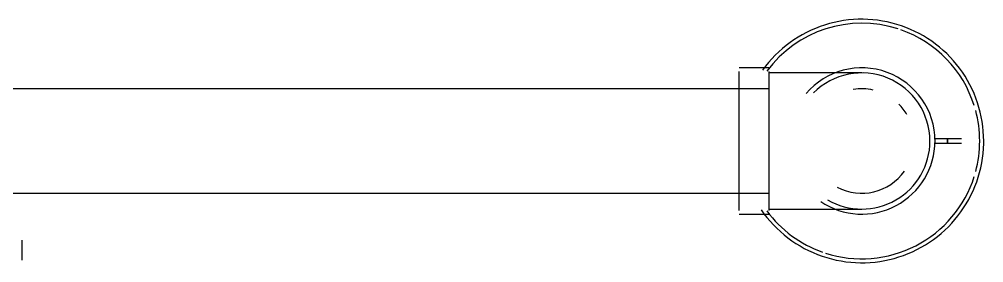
# Model space of a CAD drawing. Extents: x 15208 to 50586, y -518 to 56414.
# Drawn here: x 40308.9 to 40616.9, y 44844.9 to 44922.8 of the extents above; entities that cross this region are included whole.
import ezdxf

# ---------------------------------------------------------------- set-up
doc = ezdxf.new("R2010")
doc.units = 0
doc.layers.add('A-Furniture', color=252, linetype='CONTINUOUS')

msp = doc.modelspace()

# ---------------------------------------------------------------- linework, layer by layer
at = {"layer": 'A-Furniture'}
for p, q in [((40548.32, 44907.27), (40538.79, 44907.27)), ((40538.79, 44883.88), (40538.79, 44906.13)), ((40548.32, 44906.13), (40548.32, 44883.88)), ((40548.32, 44900.58), (39975.91, 44900.58)), ((40538.79, 44861.64), (40538.79, 44883.88)), ((40548.32, 44883.88), (40548.32, 44861.64)), ((40601.13, 44884.68), (40604.79, 44884.68)), ((40601.13, 44884.68), (40604.79, 44884.68)), ((40604.79, 44884.68), (40605.4, 44884.68)), ((40604.79, 44884.68), (40605.4, 44884.68)), ((40605.4, 44884.68), (40606.74, 44884.68)), ((40605.4, 44884.68), (40605.4, 44883.09)), ((40605.4, 44884.68), (40606.74, 44884.68)), ((40605.4, 44883.09), (40605.4, 44884.68)), ((40606.74, 44884.68), (40607.77, 44884.68)), ((40606.74, 44884.68), (40607.77, 44884.68)), ((40607.77, 44884.68), (40609.89, 44884.68)), ((40607.77, 44884.68), (40609.89, 44884.68)), ((40604.79, 44883.09), (40601.13, 44883.09)), ((40604.79, 44883.09), (40601.13, 44883.09)), ((40605.4, 44883.09), (40604.79, 44883.09)), ((40605.4, 44883.09), (40604.79, 44883.09)), ((40606.74, 44883.09), (40605.4, 44883.09)), ((40606.74, 44883.09), (40605.4, 44883.09)), ((40607.77, 44883.09), (40606.74, 44883.09)), ((40607.77, 44883.09), (40606.74, 44883.09)), ((40609.89, 44883.09), (40607.77, 44883.09)), ((40609.89, 44883.09), (40607.77, 44883.09)), ((39975.91, 44867.18), (40548.32, 44867.18)), ((40538.79, 44860.49), (40548.32, 44860.49)), ((40309.87, 44845.78), (40309.87, 44852.13))]:
    msp.add_line(p, q, dxfattribs=at)
for points in [[(40616.94, 44883.88), (40616.9, 44885.44), (40616.81, 44886.99), (40616.66, 44888.54), (40616.44, 44890.09), (40616.16, 44891.62), (40615.82, 44893.14), (40615.42, 44894.64), (40614.96, 44896.13), (40614.44, 44897.6), (40613.86, 44899.05), (40613.23, 44900.47), (40612.54, 44901.87), (40611.79, 44903.23), (40610.99, 44904.57), (40610.13, 44905.87), (40609.23, 44907.14), (40608.27, 44908.37), (40607.27, 44909.56), (40606.22, 44910.71), (40605.13, 44911.82), (40603.99, 44912.88), (40602.81, 44913.9), (40601.59, 44914.86), (40600.33, 44915.78), (40599.03, 44916.65), (40597.71, 44917.47), (40596.35, 44918.23), (40594.96, 44918.93), (40593.55, 44919.58), (40592.11, 44920.18), (40590.64, 44920.71), (40589.16, 44921.19), (40587.66, 44921.61), (40586.14, 44921.96), (40584.61, 44922.26), (40583.07, 44922.49), (40581.53, 44922.66), (40579.97, 44922.77), (40578.41, 44922.82), (40576.86, 44922.81), (40575.3, 44922.73), (40573.75, 44922.59), (40572.21, 44922.39), (40570.67, 44922.13), (40569.15, 44921.81), (40567.64, 44921.42), (40566.14, 44920.98), (40564.67, 44920.47), (40563.22, 44919.91), (40561.79, 44919.29), (40560.39, 44918.62), (40559.01, 44917.88), (40557.67, 44917.1), (40556.35, 44916.26), (40555.08, 44915.37), (40553.84, 44914.43), (40552.63, 44913.43), (40551.47, 44912.4), (40550.35, 44911.31), (40549.28, 44910.19), (40548.25, 44909.02), (40547.27, 44907.81), (40546.34, 44906.56)], [(40577.99, 44905.67), (40577.97, 44905.67), (40577.9, 44905.67), (40577.78, 44905.67), (40577.62, 44905.67), (40577.4, 44905.67), (40577.14, 44905.67), (40576.84, 44905.67), (40576.49, 44905.67), (40576.09, 44905.67), (40575.65, 44905.67), (40575.17, 44905.67), (40574.64, 44905.67), (40574.07, 44905.67), (40573.46, 44905.67), (40572.81, 44905.67), (40572.12, 44905.67), (40571.39, 44905.67), (40570.63, 44905.67), (40569.83, 44905.67), (40568.99, 44905.67), (40568.13, 44905.67), (40567.23, 44905.67), (40566.3, 44905.67), (40565.34, 44905.67), (40564.35, 44905.67), (40563.34, 44905.67), (40562.31, 44905.67), (40561.25, 44905.67), (40560.17, 44905.67), (40559.07, 44905.67), (40557.96, 44905.67), (40556.83, 44905.67), (40555.68, 44905.67), (40554.53, 44905.67), (40553.36, 44905.67), (40552.19, 44905.67), (40551.01, 44905.67), (40549.83, 44905.67), (40548.64, 44905.67), (40548.32, 44905.67)], [(40545.85, 44861.89), (40546.76, 44860.63), (40547.71, 44859.4), (40548.72, 44858.21), (40549.77, 44857.06), (40550.86, 44855.95), (40552, 44854.89), (40553.18, 44853.87), (40554.4, 44852.9), (40555.66, 44851.98), (40556.95, 44851.11), (40558.28, 44850.3), (40559.64, 44849.54), (40561.03, 44848.83), (40562.44, 44848.18), (40563.88, 44847.59), (40565.35, 44847.05), (40566.83, 44846.58), (40568.33, 44846.16), (40569.85, 44845.8), (40571.38, 44845.51), (40572.92, 44845.27), (40574.46, 44845.1), (40576.02, 44844.99), (40577.57, 44844.94), (40579.13, 44844.96), (40580.69, 44845.03), (40582.24, 44845.17), (40583.78, 44845.37), (40585.32, 44845.64), (40586.84, 44845.96), (40588.35, 44846.34), (40589.84, 44846.79), (40591.32, 44847.29), (40592.77, 44847.85), (40594.2, 44848.47), (40595.6, 44849.15), (40596.98, 44849.88), (40598.32, 44850.67), (40599.63, 44851.51), (40600.91, 44852.4), (40602.15, 44853.34), (40603.35, 44854.33), (40604.52, 44855.37), (40605.64, 44856.45), (40606.71, 44857.58), (40607.74, 44858.75), (40608.72, 44859.96), (40609.65, 44861.21), (40610.53, 44862.49), (40611.36, 44863.81), (40612.14, 44865.16), (40612.86, 44866.54), (40613.53, 44867.95), (40614.14, 44869.38), (40614.69, 44870.84), (40615.18, 44872.32), (40615.61, 44873.81), (40615.98, 44875.32), (40616.3, 44876.85), (40616.55, 44878.39), (40616.74, 44879.93), (40616.86, 44881.49), (40616.93, 44883.04), (40616.94, 44883.88)], [(40548.32, 44862.1), (40549.51, 44862.1), (40550.69, 44862.1), (40551.87, 44862.1), (40553.05, 44862.1), (40554.22, 44862.1), (40555.37, 44862.1), (40556.52, 44862.1), (40557.65, 44862.1), (40558.77, 44862.1), (40559.88, 44862.1), (40560.96, 44862.1), (40562.02, 44862.1), (40563.06, 44862.1), (40564.08, 44862.1), (40565.08, 44862.1), (40566.04, 44862.1), (40566.98, 44862.1), (40567.89, 44862.1), (40568.76, 44862.1), (40569.61, 44862.1), (40570.42, 44862.1), (40571.19, 44862.1), (40571.93, 44862.1), (40572.63, 44862.1), (40573.29, 44862.1), (40573.91, 44862.1), (40574.49, 44862.1), (40575.03, 44862.1), (40575.53, 44862.1), (40575.98, 44862.1), (40576.39, 44862.1), (40576.75, 44862.1), (40577.07, 44862.1), (40577.34, 44862.1), (40577.56, 44862.1), (40577.74, 44862.1), (40577.87, 44862.1), (40577.96, 44862.1), (40577.99, 44862.1)]]:
    msp.add_lwpolyline(points, dxfattribs=at)
for radius, start, end in [(37.67, 72.0459, 143.5823), (37.67, 17.5181, 70.5802), (23.39, 0, 139.5104), (21.78, 0, 135), (16.7, 77.295, 99.3759), (16.7, 30.3578, 45), (37.67, 0, 15.0363), (23.39, 235.8731, 0), (21.78, 240, 0), (37.67, 344.9637, 0), (37.67, 252.0459, 342.4819), (16.7, 241.8924, 324.8744), (37.67, 216.4177, 250.5802)]:
    msp.add_arc((40577.99, 44883.88), radius, start, end, dxfattribs=at)

doc.saveas('drawing.dxf')
